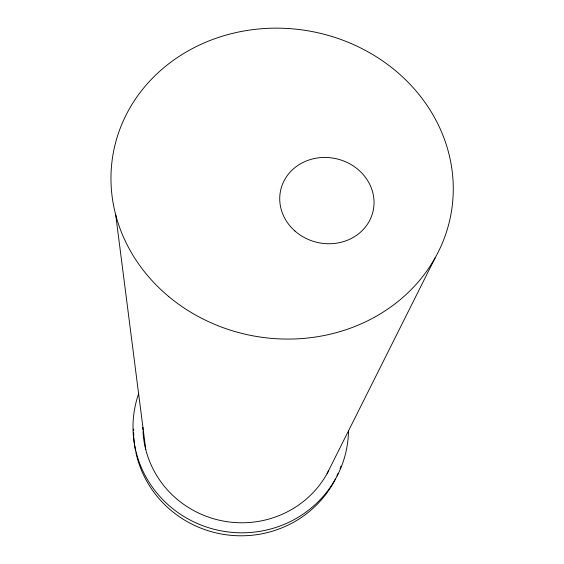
<?xml version="1.0" encoding="UTF-8"?>
<svg xmlns="http://www.w3.org/2000/svg" width="564" height="564" viewBox="0 0 564 564"><rect width="100%" height="100%" fill="white"/><g stroke="black" fill="none" stroke-linecap="round" stroke-linejoin="round"><path stroke-width="0.85" d="M327.078 473.64L435.112 257.931M115.719 214.912L145.773 449.628M340.938 466.104A106.448 103.29 9.6 0 1 340.043 468.592M338.055 473.506A106.448 103.29 9.6 0 1 336.962 475.924M335.418 479.09A106.448 103.29 9.6 0 1 226.707 534.848A106.448 103.29 9.6 0 1 135.952 452.673M135.593 450.946A106.448 103.29 9.6 0 1 133.88 437.784M133.781 436.021A106.448 103.29 9.6 0 1 133.682 432.517M133.682 430.769A106.448 103.29 9.6 0 1 133.703 429.035M348.496 431.051A107.851 104.523 9.6 0 1 222.315 531.076A107.851 104.523 9.6 0 1 138.702 393.58M328.699 470.602A98.037 95.006 9.6 0 1 221.081 520.614A98.037 95.006 9.6 0 1 143.016 431.622M142.939 429.895A98.037 95.006 9.6 0 1 142.889 427.315M168.714 296.537A171.597 154.98 9.6 0 0 449.839 219.699A171.597 154.98 9.6 0 0 227.807 34.615A171.597 154.98 9.6 0 0 168.714 296.537M294.901 230.993A47.383 42.913 13.2 0 0 372.889 211.944A47.383 42.913 13.2 0 0 312.865 158.872A47.383 42.913 13.2 0 0 294.901 230.993"/></g></svg>
